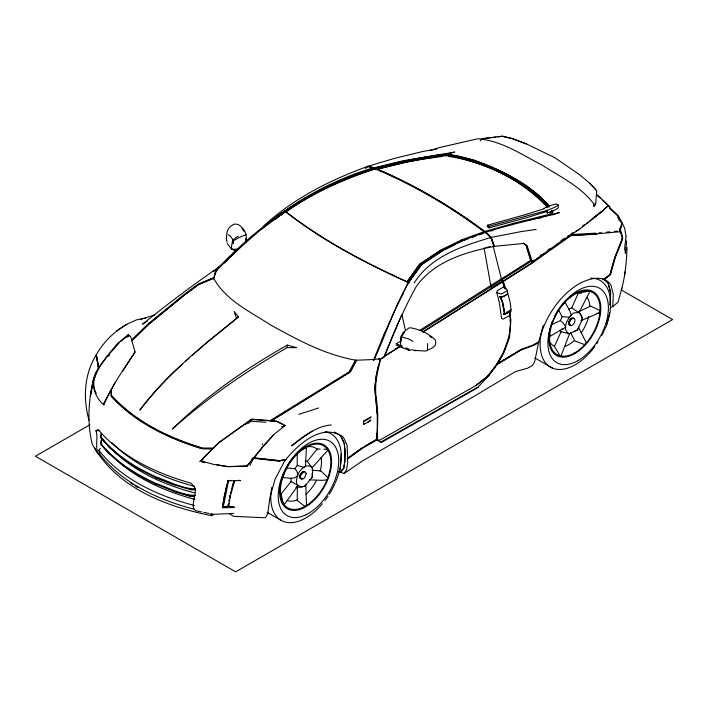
<?xml version="1.0" encoding="UTF-8"?>
<svg xmlns="http://www.w3.org/2000/svg" width="708" height="708" viewBox="0 0 708 708"><rect width="100%" height="100%" fill="white"/><g stroke="black" fill="none" stroke-linecap="round" stroke-linejoin="round"><path stroke-width="1.06" d="M286.182 211.427L285.12 211.072L286.271 212.267C323.6 241.437 365.903 263.358 408.905 282.881L408.835 282.492C365.832 262.978 323.529 241.056 286.2 211.878L286.182 211.427C313.175 192.319 343.787 178.735 375.151 168.566L375.205 169.044L374.178 168.177L351.513 176.115M111.386 392.4L111.377 389.497L114.944 382.824M297.316 487.148L297.263 500.423L304.458 506.149L305.573 506.158L306.484 504.981L305.767 484.405L304.998 486.077L301.042 487.131L295.917 487.316M312.246 473.156L312.21 477.077L304.998 486.077C299.404 488.626 295.891 483.183 291.023 481.67L290.997 478.254L294.51 477.927L297.741 475.856C298.626 471.094 302.449 467.802 306.617 465.837L310.237 466.13L312.184 467.466L312.653 471.448L312.21 477.077L311.21 478.104M362.239 447.863L347.416 458.377L347.646 462.961L346.495 469.944L344.221 473.44L338.592 471.67M557.444 243.853L531.726 262.482L532.381 262.084L527.292 246.225L523.814 243.455L494.352 246.331L491.272 237.392L485.909 232.109L485.812 232.923L484.36 231.613L461.97 239.729M347.69 458.262L347.053 445.049L343.415 437.261C322.91 422.145 298.705 443.757 285.864 459.483L280.395 460.642M101.217 434.039L101.067 438.004L109.439 447.456L122.36 458.403L137.91 468.625M101.217 440.606L101.067 444.571L109.439 454.014L122.555 465.094M101.297 439.854L101.147 443.827C115.316 461.474 134.945 473.696 155.247 483.166C168.371 487.573 181.319 495.281 195.426 495.361M101.253 438.137L101.403 434.172M101.368 441.721L101.253 444.695L109.634 454.147M377.293 439.208L377.815 414.242L376.532 399.436C373.921 385.736 377.399 372.072 380.745 358.823L400.011 346.654M627.023 247.49C626.624 261.155 625.279 274.872 621.907 288.138M610.066 304.891L610.562 292.599L608.154 283.244M610.154 304.944L610.65 292.652L608.252 283.297L602.535 278.589M610.331 307.838L612.792 306.467L613.287 294.174L610.88 284.82C603.296 274.049 588.401 278.66 578.914 283.89C558.09 296.36 544.487 318.83 538.735 342.008L534.027 344.646L520.681 349.628L496.866 364.116L488.405 375.488L475.811 385.594L379.736 440.181L376.647 439.526L364.921 446.208M377.346 425.8L376.647 439.526L381.231 442.527L478.219 387.426M245.88 242.242C247.561 235.118 244.72 228.197 238.092 224.507L235.065 223.976C227.144 226.197 226.144 233.374 226.631 240.437M245.464 241.596L245.605 238.791M376.992 433.278L376.647 439.526L362 447.987L354.673 453.377M340.167 468.475L341.212 454.04M238.233 236.083L233.074 239.853L233.233 243.49L233.074 239.853L230.197 235.976L228.082 234.622M568.772 323.476L569.17 321.051L571.453 318.476M323.83 449.102L327.574 449.376L327.574 450.536L312.228 467.652M594.295 206.612L595.676 203.904L596.72 190.824L589.914 183.363M234.304 507.53L234.348 507.043L228.25 506.078L227.799 506.317L234.304 507.53L222.533 507.76M246.986 466.13L263.341 445.987L273.651 434.624L285.253 425.455L276.775 421.163L251.614 419.145L218.622 442.677L201.134 460.501L201.417 461.067L213.329 464.324L226.834 466.669L246.986 466.13L247.092 464.97M558.178 309.334L562.117 316.715L569.064 317.184L570.56 316.485L570.905 315.131L570.613 312.6L568.834 309.21L571.798 307.776C575.843 311.263 582.126 312.83 582.41 319.166L577.648 329.822L569.338 333.804L567.258 332.495L565.471 329.185C565.099 323.255 568.02 318.326 572.126 314.334C573.568 311.21 579.091 314.228 579.241 311.201M369.001 166.973L373.771 167.938L374.399 168.725L374.532 168.079C395.285 162.796 416.233 158.3 437.429 155.167C449.863 152.618 462.032 157.176 473.971 160.097C501.636 170.354 529.965 183.558 549.452 206.355M401.179 339.566L401.454 337.07L404.542 332.105M626.049 236.286L624.624 248.331L625.456 253.676L626.58 241.817L625.571 239.95M624.474 276.377L625.005 271.881M552.806 210.763L552.293 214.94L559.47 212.524L512.751 224.48M284.545 471.652L283.297 476.139M552.683 210.453L552.16 214.551L527.531 220.613M287.006 347.619L287.351 345.097L296.696 347.655L287.006 347.619L285.598 348.495C245.552 371.797 207.063 398.135 172.416 428.977C206.497 395.772 246.057 368.452 287.351 345.097M94.819 447.907L94.58 448.04C118.971 488.697 167.274 506.937 211.71 515.663L211.958 513.981M226.87 506.494L222.657 507.309L226.498 487.6M224.489 496.503L222.657 507.309M223.179 507.247L228.507 480.865L230.737 480.343M222.356 507.663L224.082 496.919L228.003 480.688M223.224 504.202L222.799 507.025L223.392 507.37L228.666 506.317L230.463 495.724L234.649 480.829M484.449 231.481L484.378 231.914C450.562 206.763 413.959 185.08 375.054 168.796L375.7 168.46C414.49 184.708 450.987 206.329 484.715 231.401L484.449 231.481C450.713 206.417 414.215 184.797 375.435 168.539M127.891 336.265L128.139 334.751L130.776 336.875L135.078 352.097L122.404 371.523M227.826 506.335L228.781 503.273M413.127 341.46L408.171 338.734L401.454 337.07C401.454 339.867 398.551 347.026 402.719 347.708L401.648 346.708L401.374 347.424M131.927 340.557L148.768 324.202L183.611 295.723L198.134 284.846L213.639 278.341L216.993 269.102L220.312 266.155L213.382 271.651M228.25 506.078L228.578 504.193M550.143 214.17L550.612 211.488M551.514 210.329L550.877 213.958L513.937 223.197L484.697 231.498L490.91 237.49L493.98 246.393C465.156 252.243 434.137 261.305 416.251 286.51C403.631 309.086 393.975 333.105 384.258 357.036L381.727 358.629L378.736 359.381M91.314 392.922L91.695 391.002M538.735 342.008L534.584 361.965L532.398 365.532L527.726 368.133L515.406 371.594L474.325 396.17L362.655 460.828L344.221 473.44M378.373 365.655L376.231 375.408L374.798 387.904L377.231 414.569M224.347 496.786L226.454 487.582M226.348 487.883L228.365 480.405L227.985 480.927L228.781 480.652M230.569 493.494L232.251 486.44M620.181 227.649L619.429 230.622L620.447 230.038L622.208 223.1L618.226 215.701L609.96 207.842L609.871 206.559L608.137 205.559M510.751 311.263L509.61 315.529L503.114 319.104L501.618 318.432L499.175 301.75L496.786 292.608L497.397 290.554L504.096 286.713C511.167 291.59 506.778 297.183 499.945 296.546L502.131 301.555L504.3 312.715L503.786 314.547L510.751 311.263L503.786 314.547M577.994 328.459L577.648 329.822L573.861 331.556M363.806 420.941L364.797 421.083L370.753 417.649L370.983 416.8L363.806 420.941L363.319 422.835L363.806 424.163L364.797 423.747M606.154 326.981L610.243 311.538M380.745 358.823L380.417 358.593C376.762 371.877 373.443 385.71 376.001 399.507L377.284 414.277L377.293 426.145M604.021 279.191L609.977 274.598L614.818 257.508L621.359 240.994L622.367 237.516L620.058 230.304L620.447 230.038L622.766 237.561L621.757 241.331L615.27 257.694L610.464 274.766L604.455 279.501M507.689 293.661C509.565 298.873 511.061 305.298 510.849 310.892L505.804 313.733L503.963 314.051L504.485 312.635L502.335 301.493L499.945 296.546M101.235 433.508L101.147 437.261C115.316 454.917 134.945 467.138 155.247 476.608C168.371 481.015 181.319 488.724 195.426 488.803M621.951 287.961L618.04 302.201L612.792 306.467M549.851 334.132L549.673 336.565L565.798 327.14L563.603 323.476L560.426 320.512L562.117 316.715M620.058 230.304L622.509 237.481L621.606 240.64L614.942 257.296L610.066 274.465L603.968 279.271M233.074 239.853C231.897 241.986 230.507 250.738 232.543 249.455M213.347 279.147L215.94 271.252L217.489 269.739M232.587 485.467L234.242 480.599M232.622 485.484L234.277 480.617M504.3 313.927L504.724 312.679L502.556 301.519L500.229 296.856L502.397 296.758M508.964 337.371L503.282 352.876L496.866 364.116L523.849 348.132M381.462 341.875L384.86 332.618L396.577 306.369L408.463 281.784L421.127 265.022L443.031 250.455M193.877 509.149C158.716 499.848 123.263 483.927 100.182 454.775L98.881 450.359L100.324 448.341M569.108 333.849L569.595 333.663L561.17 355.558L560.196 356.036L554.408 346.433L561.063 331.778L559.948 329.981M448.359 156.379L448.872 155.07C486.308 160.725 523.637 178.805 549.019 207.152M103.828 405.038C111.616 385.94 123.9 369.08 135.078 351.858M394.374 331.441L384.24 356.23L400.657 345.876M373.461 360.142L384.86 332.618M373.762 360.629C388.639 328.424 398.622 292.864 420.924 264.704C447.845 243.826 480.378 232.666 513.035 224.463M504.866 288.377L502.096 281.023L502.379 280.359L503.353 281.386L505.654 289.147M95.235 376.028L98.695 368.24L107.35 355.92L116.944 344.15L128.139 334.751M394.816 330.441L401.401 315.467M571.798 307.776L578.339 293.068L589.348 291.05L589.782 291.758L579.117 312.361M427.464 349.593L427.623 343.61M126.918 324.282C114.174 331.503 103.359 342.097 96.235 354.929L98.377 368.771C89.509 380.028 93.199 395.347 103.235 404.383L111.377 389.497L111.519 395.391C135.555 421.888 168.911 437.871 202.709 448.04L212.781 448.049L211.887 448.916L201.948 448.739C168.309 438.456 135.139 422.534 111.059 396.259L110.793 390.55L111.395 390.267M103.713 404.25L104.439 402.719M108.731 356.301L109.271 355.168M262.119 444.854L262.659 443.721M249.951 465.351L253.721 457.74L279.456 460.704L285.864 459.483M619.518 232.047L620.261 230.534L619.288 229.516M580.87 320.68L599.437 312.803L600.119 311.44L599.623 310.37L590.569 306.033L579.153 311.538M401.091 340.398L400.631 337.389L403.109 332.512L408.613 328.167L410.047 327.751C419.41 329.247 428.358 333.211 435.216 339.778C437.818 347.23 430.942 348.363 425.835 351.053L413.454 350.363L416.269 350.389L415.401 350.849M480.201 140.954L481.13 139.149L482.741 138.635L502.043 136.157L512.335 138.564L526.265 143.839L554.647 157.627M593.251 206.223L594.171 204.417L595.676 203.904M356.611 360.213L355.522 360.142L349.106 371.859L270.323 420.517L271.677 420.632L350.575 371.771L356.611 360.213L373.62 359.531L380.417 358.593M396.577 306.369L403.25 293.643M485.352 232.622L485.573 232.215L485.095 232.64M95.907 355.496C84.066 374.727 82.978 398.878 89.013 420.207M355.991 360.531L349.575 372.284L271.014 420.862M497.706 363.629L503.884 352.788L509.521 337.291L510.866 320.68L510.158 313.113M285.359 459.625L275.049 479.245L269.898 497.653L267.695 513.946L265.341 517.796L233.596 516.336L229.33 513.654L213.019 514.318L211.09 513.858M409.852 280.828L421.127 265.022M214.781 273.279L216.365 270.704C250.004 237.047 286.651 204.931 330.415 185.169M462.2 239.614L441.677 249.605L419.57 264.243L407.153 281.704L419.773 264.146L441.898 249.49M563.152 304.475L564.993 302.422M286.731 467.944L294.705 468.696L297.272 465.475L297.218 453.217M96.35 354.761L98.837 368.709L98.377 368.771M294.705 468.696C301.192 473.572 293.678 480.316 297.785 485.9L284.333 504.379L283.536 504.22L281.023 494.025L291.023 481.67M581.746 320.06L582.41 319.166L580.215 313.272M409.189 281.253L421.702 264.473L443.376 250.004L463.457 240.207M380.851 442.04L478.033 387.028L489.042 375.355L497.175 364.531L520.84 350.124L533.867 345.327L538.567 342.681M487.679 375.913C501.264 360.832 510.831 341.433 510.344 320.786L510.335 320.29M305.245 461.129L307.272 461.395L317.184 448.969L320.078 449.058M251.782 459.173L253.119 457.518M414.207 282.988C430.951 256.278 462.262 246.012 490.91 237.49M192.249 355.416L205.134 343.92L236.561 318.494L234.162 311.547L238.419 316.848C203.47 345.407 166.92 373.47 139.848 410.171C152.636 393.515 166.964 378.063 182.664 364.116M273.651 434.978L263.341 446.332L247.225 465.988L228.879 466.616L216.542 464.652M281.492 215.241L285.191 211.453L262.075 228.719M199.7 461.643L218.622 442.916L251.614 419.375L276.775 421.402L283.766 425.136M374.178 168.177L367.744 166.371C329.972 180.124 293.501 198.461 263.739 225.923M373.877 168.3L375.497 168.46L406.162 160.973M296.891 486.794L297.785 485.9M224.445 262.907L228.303 259.11M229.852 257.588L239.127 248.481M131.936 340.619L148.857 324.149L183.717 295.625L198.213 284.74L211.993 278.527M253.535 458.023L279.456 460.704M373.771 167.938L402.808 160.822L454.757 152.07L445.509 154.671M596.711 194.443L608.42 205.559L602.499 211.241L580.038 228.826L556.789 244.251M126.962 337.309L128.511 335.911M185.806 361.16L189.027 358.292M236.561 318.494L238.419 316.848M365.248 168.495L367.744 166.371M366.39 167.681L368.063 166.256L394.533 158.371L422.897 151.459L437.137 148.875M282.457 427.074L284.067 425.72M216.285 269.465L220.312 266.155M119.342 342.539C108.474 356.036 86.287 374.293 96.27 393.577M120.944 341.229L126.546 336.654M277.748 215.931L282.014 212.524M275.474 219.312L279.74 215.905M281.439 214.542L285.705 211.134M284.271 212.657L285.979 211.294M586.304 223.622L588.029 222.241M589.755 220.861L600.986 211.887M291.608 445.704C303.298 436.5 315.733 426.358 331.123 424.933M291.864 445.881L301.918 438.048L312.299 431.305M475.811 385.594L489.042 375.355M582.719 225.843L584.427 224.569M592.1 218.799L601.481 211.754L607.951 205.833L609.393 206.833L609.482 208.117L617.757 215.975L621.73 223.374L619.836 230.295L619.093 231.799L596.331 233.897L570.551 235.437L570.418 234.233M354.938 453.253L352.071 455.35M547.957 249.986L549.656 248.738M531.398 261.969L534.044 260.075M540.213 255.641L541.974 254.376M532.381 262.084L543.832 253.853M245.375 424.543L247.101 423.34M249.685 421.543L252.278 419.747M247.605 423.711L251.225 421.198L265.987 422.278M367.399 422.508L370.983 420.021L367.779 422.384L363.806 424.163M219.206 266.836C192.974 284.997 167.442 304.183 142.573 324.158L147.175 321.237M290.678 207.178L285.12 211.072L286.2 211.878C313.237 192.726 343.893 179.115 375.311 168.911M560.975 240.711L564.586 238.295M567.294 236.481L569.09 235.268M493.087 245.844L502.052 281.439L491.06 288.156M347.681 458.837L362.266 448.456L376.86 439.925M571.303 233.649L573.082 232.489M487.396 225.259L525.292 214.657L544.24 208.701L543.983 208.285L551.736 205.108L556.373 203.948L558.329 205.081L555.214 207.108L547.461 210.294L489.184 226.286L487.396 225.259L487.396 226.799L489.184 227.834L527.469 217.453L546.611 211.612L546.611 210.072M116.625 330.937L127.042 324.149L136.476 319.866L145.936 318.016M575.781 231.481L579.392 229.144M290.466 207.4L305.228 197.904M502.485 279.465L531.513 261.066L530.85 260.234L501.83 278.625L503.087 281.2L532.115 262.801L531.513 261.066M503.353 281.386L532.381 262.987L570.975 235.684L596.755 234.144M100.925 455.97C93.35 451.492 98.855 437.827 95.916 430.818L98.049 429.464C121.767 457.377 156.521 473.448 191.178 483.237L195.01 488.024C197.098 493.511 189.487 507.247 195.797 510.742M419.579 330.468L501.14 278.943L501.919 279.819L502.53 281.554L422.818 331.902M421.278 330.751L501.919 279.819M423.074 332.087L502.786 281.74L504.795 288.501M394.445 349.708L400.808 345.734M507.167 290.669L501.45 294.112L496.786 292.608M506.432 312.485L511.185 309.644M233.428 240.853L238.844 237.676L246.366 234.498M507.99 293.811L502.591 296.953L500.538 297.086M89.898 424.765L35.4 456.226L235.64 571.843L672.6 319.565L621.111 289.837M607.73 206.285L608.756 205.692M211.71 515.663L213.232 514.778L210.143 514.141M538.399 342.185L533.744 344.814M300.944 450.421L306.431 447.323L305.475 465.988L304.953 466.855L303.449 467.156L297.272 465.475M569.595 333.663L561.063 331.778M400.48 341.38L396.073 343.672L401.976 346.141M279.2 460.952L285.448 460.076M444.96 249.517L454.571 244.835M484.113 231.728L485.077 232.454M551.815 324.565L560.426 320.512M201.134 460.501L203.01 459.625M330.255 185.346L351.699 175.929M281.554 426.889L285.253 425.455M546.611 211.612L547.461 213.037L555.214 209.86L558.329 207.825L558.329 205.081M400.631 337.389L401.454 337.07M464.227 240.251L467.253 239.162M472.245 237.348L475.298 236.251M479.254 234.817L483.343 233.348M373.797 167.681C312.52 185.478 260.022 224.126 216.356 269.748L216.365 270.704M154.99 314.954L140.919 319.166M430.243 150.565L439.305 147.583L477.183 138.892L480.095 138.768M298.785 414.348L318.697 407.976M490.343 246.623L485.847 247.57M490.83 231.056L492.927 230.463M95.306 377.337L93.863 377.727L90.367 396.294L93.863 377.727C88.491 399.436 86.898 422.57 92.279 444.429L98.368 454.43M596.676 313.52L599.437 312.803M375.806 169.477L406.339 162.017L439.491 156.132M376.16 169.513L405.781 162.282L421.924 159.22L442.279 156.441M374.399 168.725L374.328 168.283C398.878 162.76 423.588 155.733 448.872 155.07M375.39 168.035L403.047 161.495M538.912 218.312L540.974 217.825M491.272 237.392L521.309 231.56L536.16 229.436M396.073 344.982L408.861 350.327L412.534 349.655M213.639 277.669L198.461 283.952L183.168 295.263L148.308 323.724L131.697 339.822L131.936 340.849M420.251 158.256L436.19 155.601M301.289 478.316L301.9 478.227M495.883 137.21L482.741 138.635M498.025 136.936L501.246 136.529M232.994 249.34L231.755 249.49L227.25 243.464M232.879 249.614L236.959 249.119M437.252 155.433L442.411 154.955M599.03 232.826L601.198 232.622M606.614 232.127L609.871 231.826M614.208 231.428L617.456 231.127M561.488 329.282L563.196 329.149M229.33 513.654L233.649 513.353M572.144 234.534L595.773 233.127M95.916 430.818L99.155 430.623M228.25 480.741L240.658 480.582L238.631 480.263M440.553 155.955L448.907 155.733L454.226 156.672M279.465 461.262L253.358 458.244M190.452 489.609L195.346 489.547M195.541 489.679L190.638 489.741L174.106 484.794L155.167 477.351M194.373 496.122L190.452 496.175L174.106 491.352M194.558 496.246L190.638 496.299L174.301 491.476L155.167 483.909M212.32 448.545L202.382 448.518C168.716 438.332 135.502 422.411 111.51 396.046L111.386 395.595M311.998 470.174L320.945 470.926L327.592 477.334L327.6 478.741L326.574 479.944L322.025 480.325L309.502 479.847M282.996 477.555L290.997 478.254M449.394 156.486C485.874 162.353 521.973 179.974 547.213 207.152M481.13 139.149C503.468 141.874 522.787 155.247 542.39 165.283C560.4 176.947 581.224 186.664 594.171 204.417M338.574 471.369L341.362 471.785L343.628 468.289L344.778 461.306L344.929 450.872L344.194 443.394L340.548 435.606M447.571 154.486L452.562 155.326M454.563 155.672L457.554 156.176M201.807 462.014L204.966 462.581M196.514 510.884L201.718 511.946M203.807 512.371L209.01 513.433M368.063 166.256L374.151 167.584L374.382 168.247M355.522 360.142C324.866 354.788 297.227 339.654 270.288 324.786C250.039 311.511 225.693 300.413 213.657 278.235M569.878 324.618L570.409 324.733M458.554 156.344L474.033 160.344L490.166 166.522M455.288 156.857C489.361 165.212 523.734 180.584 547.373 207.099M194.346 486.308C164.114 478.219 134.157 465.112 111.864 442.597M194.346 492.865C163.822 484.661 133.405 471.44 111.174 448.368M194.346 499.202C164.114 491.113 134.157 478.006 111.864 455.483M194.399 505.503C158.592 496.078 122.404 480.042 98.881 450.359M339.619 469.599L341.504 470.183L343.769 468.369L344.92 461.386L345.061 450.952L344.336 443.482L340.69 435.685L334.53 431.995M304.298 471.953C301.67 471.431 299.714 474.891 300.112 477.219L300.44 477.688M526.425 143.981L512.512 138.733L502.043 136.157M374.47 168.593L375.151 168.858M174.301 484.918L155.362 477.475L137.724 468.492M405.914 347.787L408.861 349.026L408.861 350.327M407.472 281.448L408.835 282.492M491.122 166.982C512.557 176.611 534.345 188.355 549.576 206.656M128.139 335.344L128.829 335.689M137.724 475.059L155.362 484.033M534.832 357.965L552.718 368.24M267.058 512.273L281.12 520.353M525.885 245.411L527.292 246.225M130.529 482.759L133.219 484.52M135.007 485.697L137.697 487.458M122.36 464.97L137.91 475.183M554.435 157.45L579.525 174.637M502.096 281.023L501.406 280.51L502.786 281.74M429.721 336.327L431.322 337.53M569.604 325.158L568.648 324.397L568.391 322.866L570.037 319.211A4.044 2.336 -60 0 1 573.834 318.609M523.796 243.747L525.186 244.853M234.118 249.057L236.649 251.075M232.436 249.021L235.808 251.712M523.619 243.154L526.708 245.641L530.956 260.863M579.259 174.434L590.162 183.567L596.72 190.824M597.543 195.797L600.074 197.913M485.812 232.631L490.839 237.676L494.352 246.331M122.555 458.536L109.634 447.58L101.952 438.925M602.499 200.028L608.42 205.559M307.272 461.395L312.201 467.908M241.897 228.419L244.198 231.534M617.703 217.214L619.695 220.914M578.277 326.999L586.144 342.46L585.543 343.929L584.304 344.513L574.896 340.973L570.577 332.671M565.427 302.723L568.834 309.21M622.208 223.1L624.713 228.339L626.014 236.003M504.096 286.713L504.76 288.643M526.522 247.393L530.973 261.279M226.728 240.959L227.1 242.136M401.834 314.476L405.507 330.556M98.642 367.62L96.571 356.301M484.068 247.853L490.883 286.147M509.53 312.839L510.3 321.034M547.461 210.294L547.461 213.037M489.184 226.286L489.184 227.834M325.211 431.694A49.967 28.771 -60.1 0 1 340.486 465.652M340.079 467.846A49.967 28.771 -60.1 0 1 335.335 482.723M334.911 483.688A49.967 28.771 -60.1 0 1 329.255 494.255M328.078 496.087A49.967 28.771 -60.1 0 1 324.99 500.441M322.317 503.777A49.967 28.771 -60.1 0 1 284.315 521.778A49.967 28.771 -60.1 0 1 271.775 487.343M554.426 316.697A36.825 21.231 -60.1 0 1 598.464 297.36A36.825 21.231 -60.1 0 1 573.586 354.301A36.825 21.231 -60.1 0 1 552.32 321.538M590.711 278.156A49.967 28.807 -60.2 0 1 610.039 310.759M609.721 312.786A49.967 28.807 -60.2 0 1 606.641 324.423M605.482 327.494A49.967 28.807 -60.2 0 1 601.844 335.371M598.012 341.946A49.967 28.807 -60.2 0 1 596.835 343.734M594.959 346.38A49.967 28.807 -60.2 0 1 588.136 354.469M587.428 355.186A49.967 28.807 -60.2 0 1 549.452 366.523A49.967 28.807 -60.2 0 1 543.302 325.344M302.528 478.351A4.044 2.336 -60 0 1 300.05 478.13A4.044 2.336 -60 0 1 300.05 474.829L302.528 471.749A4.044 2.336 -60 0 1 303.953 471.369M306.405 446.996A29.913 17.204 -60.2 0 1 317.706 449.846M321.14 457.324A29.913 17.204 -60.2 0 1 320.113 471.183M316.352 480.644A29.913 17.204 -60.2 0 1 305.891 494.317M297.572 499.76A29.913 17.204 -60.2 0 1 287.359 500.653M280.926 494.45A29.913 17.204 -60.2 0 1 279.731 490.458M587.047 297.325A29.913 17.231 -60.3 0 1 589.87 306.838M588.764 316.476A29.913 17.231 -60.3 0 1 581.241 332.716M574.515 340.406A29.913 17.231 -60.3 0 1 564.674 346.548M554.399 346.362A29.913 17.231 -60.3 0 1 550.585 342.999M577.117 292.864A29.913 17.231 -60.3 0 1 581.383 293.236M229.392 499.37L229.065 501.308L229.427 499.388M230.047 495.485L229.719 497.432L230.082 495.512M306.121 473.82L304.688 477.511A4.036 2.336 -60 0 1 301.245 478.962A4.036 2.336 -60 0 1 300.785 475.245L303.254 472.174A4.036 2.336 -60 0 1 306.121 473.82M569.754 321.45L569.498 324.892L570.453 325.645L571.843 325.432A4.044 2.336 -60 0 0 574.914 319.795A4.044 2.336 -60 0 0 570.887 319.689L569.754 321.45M305.847 514.84A42.896 24.709 -60.1 0 0 335.893 447.713A42.896 24.709 -60.1 0 0 283.651 472.767A42.896 24.709 -60.1 0 0 305.847 514.84M312.343 501.928A36.825 21.213 -60.1 0 0 323.963 444.872A36.825 21.213 -60.1 0 0 280.501 483.591A36.825 21.213 -60.1 0 0 312.343 501.928M578.197 360.478A42.896 24.727 -60.2 0 0 604.331 292.705A42.896 24.727 -60.2 0 0 551.93 323.14A42.896 24.727 -60.2 0 0 578.197 360.478M312.113 501.246A35.789 20.603 -60.2 0 0 323.45 445.774A35.789 20.603 -60.2 0 0 281.244 483.369A35.789 20.603 -60.2 0 0 312.113 501.246M574.861 352.779A35.789 20.638 -60.2 0 0 596.658 296.218A35.789 20.638 -60.2 0 0 552.957 321.591A35.789 20.638 -60.2 0 0 574.861 352.779"/></g></svg>
